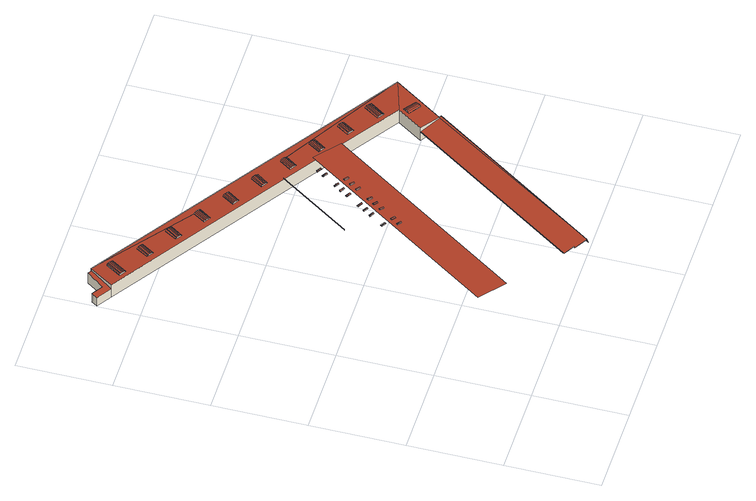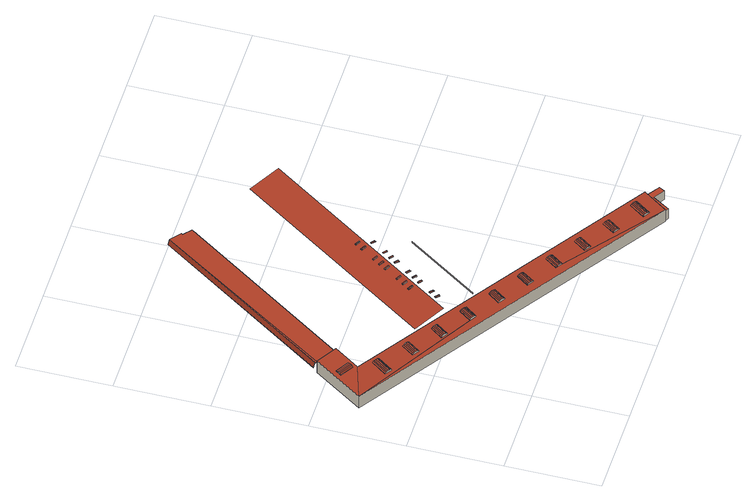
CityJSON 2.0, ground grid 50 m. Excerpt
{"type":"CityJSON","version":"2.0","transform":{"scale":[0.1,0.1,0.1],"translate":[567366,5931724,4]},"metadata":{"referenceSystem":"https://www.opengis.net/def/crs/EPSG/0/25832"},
"CityObjects":{
"building1":{"type":"Building","attributes":{"Grundfläche 2D":"37294.614935","Grundhöhe NN":"4.734"},"children":["building1-1","building1-2","building1-3","building1-4","building1-5","building1-6","building1-7","building1-8","building1-9","building1-10","building1-11","building1-12","building1-13","building1-14","building1-15","building1-16","building1-17"],"geometry":[{"type":"MultiSurface","lod":"3","boundaries":[[[0,1,2,3,4,5]],[[6,7,8,9]]],"semantics":{"surfaces":[{"type":"WallSurface"},{"type":"RoofSurface"}],"values":[0,1]}}]},
"building1-1":{"type":"BuildingInstallation","parents":["building1"],"geometry":[{"type":"MultiSurface","lod":"3","boundaries":[[[10,11,12]],[[13,11,10]],[[14,10,12,15]],[[16,17,18,15,12,11]],[[18,19,14,15]],[[14,19,20,13,10]],[[20,16,11,13]]],"semantics":{"surfaces":[{"type":"RoofSurface"},{"type":"WallSurface"}],"values":[0,0,0,1,1,1,1]}}]},
"building1-2":{"type":"BuildingInstallation","parents":["building1"],"geometry":[{"type":"MultiSurface","lod":"3","boundaries":[[[21,22,23]],[[21,23,24]],[[25,24,26]],[[21,24,25]],[[27,28,23,22]],[[28,29,30,26,24,23]],[[30,31,25,26]],[[25,31,27,22,21]]],"semantics":{"surfaces":[{"type":"RoofSurface"},{"type":"WallSurface"}],"values":[0,0,0,0,1,1,1,1]}}]},
"building1-3":{"type":"BuildingInstallation","parents":["building1"],"geometry":[{"type":"MultiSurface","lod":"3","boundaries":[[[32,33,34,35]],[[36,33,32,37]],[[38,39,35,34]],[[35,39,40,37,32]],[[40,41,36,37]],[[36,41,38,34,33]]],"semantics":{"surfaces":[{"type":"RoofSurface"},{"type":"WallSurface"}],"values":[0,0,1,1,1,1]}}]},
"building1-4":{"type":"BuildingInstallation","parents":["building1"],"geometry":[{"type":"MultiSurface","lod":"3","boundaries":[[[42,43,44]],[[45,43,42]],[[46,42,44,47]],[[43,48,49,47,44]],[[49,50,46,47]],[[50,51,52,45,42,46]],[[52,48,43,45]]],"semantics":{"surfaces":[{"type":"RoofSurface"},{"type":"WallSurface"}],"values":[0,0,0,1,1,1,1]}}]},
"building1-5":{"type":"BuildingInstallation","parents":["building1"],"geometry":[{"type":"MultiSurface","lod":"3","boundaries":[[[53,54,55]],[[56,54,53]],[[57,53,55,58]],[[54,59,60,58,55]],[[60,61,57,58]],[[57,61,62,56,53]],[[62,59,54,56]]],"semantics":{"surfaces":[{"type":"RoofSurface"},{"type":"WallSurface"}],"values":[0,0,0,1,1,1,1]}}]},
"building1-6":{"type":"BuildingInstallation","parents":["building1"],"geometry":[{"type":"MultiSurface","lod":"3","boundaries":[[[63,64,65,66]],[[67,64,63,68]],[[69,70,66,65]],[[66,70,71,68,63]],[[71,72,67,68]],[[67,72,69,65,64]]],"semantics":{"surfaces":[{"type":"RoofSurface"},{"type":"WallSurface"}],"values":[0,0,1,1,1,1]}}]},
"building1-7":{"type":"BuildingInstallation","parents":["building1"],"geometry":[{"type":"MultiSurface","lod":"3","boundaries":[[[73,74,75]],[[76,74,73]],[[77,73,75,78]],[[74,79,80,78,75]],[[80,81,77,78]],[[81,82,83,76,73,77]],[[83,79,74,76]]],"semantics":{"surfaces":[{"type":"RoofSurface"},{"type":"WallSurface"}],"values":[0,0,0,1,1,1,1]}}]},
"building1-8":{"type":"BuildingInstallation","parents":["building1"],"geometry":[{"type":"MultiSurface","lod":"3","boundaries":[[[84,85,86,87]],[[88,85,84,89]],[[90,91,87,86]],[[87,91,92,89,84]],[[92,93,88,89]],[[88,93,90,86,85]]],"semantics":{"surfaces":[{"type":"RoofSurface"},{"type":"WallSurface"}],"values":[0,0,1,1,1,1]}}]},
"building1-9":{"type":"BuildingInstallation","parents":["building1"],"geometry":[{"type":"MultiSurface","lod":"3","boundaries":[[[94,95,96,97]],[[98,95,94,99]],[[100,101,97,96]],[[97,101,102,99,94]],[[102,103,98,99]],[[98,103,100,96,95]]],"semantics":{"surfaces":[{"type":"RoofSurface"},{"type":"WallSurface"}],"values":[0,0,1,1,1,1]}}]},
"building1-10":{"type":"BuildingInstallation","parents":["building1"],"geometry":[{"type":"MultiSurface","lod":"3","boundaries":[[[104,105,106]],[[107,105,104]],[[108,104,106,109]],[[110,111,112,109,106,105]],[[112,113,108,109]],[[108,113,114,107,104]],[[114,110,105,107]]],"semantics":{"surfaces":[{"type":"RoofSurface"},{"type":"WallSurface"}],"values":[0,0,0,1,1,1,1]}}]},
"building1-11":{"type":"BuildingInstallation","parents":["building1"],"geometry":[{"type":"MultiSurface","lod":"3","boundaries":[[[115,116,117]],[[118,119,120,116,115]],[[121,122,123,124,118,115]],[[125,126,127,121,115,117]],[[127,128,129,130,124,123,122,121]],[[124,130,131,119,118]],[[131,132,133,125,117,116,120,119]]],"semantics":{"surfaces":[{"type":"RoofSurface"},{"type":"WallSurface"}],"values":[0,0,0,1,1,1,1]}}]},
"building1-12":{"type":"BuildingInstallation","parents":["building1"],"geometry":[{"type":"MultiSurface","lod":"3","boundaries":[[[134,135,136,137]],[[138,135,134,139]],[[137,136,140,141]],[[137,141,142,139,134]],[[138,139,142,143]],[[138,143,140,136,135]]],"semantics":{"surfaces":[{"type":"RoofSurface"},{"type":"WallSurface"}],"values":[0,0,1,1,1,1]}}]},
"building1-13":{"type":"BuildingInstallation","parents":["building1"],"geometry":[{"type":"MultiSurface","lod":"3","boundaries":[[[144,145,146]],[[147,148,149,150,146,151]],[[144,146,150]],[[144,150,152]],[[145,153,154,151,146]],[[154,155,156,157,149,148,147,151]],[[157,158,159,152,150,149]],[[159,160,153,145,144,152]]],"semantics":{"surfaces":[{"type":"RoofSurface"},{"type":"WallSurface"}],"values":[0,0,0,0,1,1,1,1]}}]},
"building1-14":{"type":"BuildingInstallation","parents":["building1"],"geometry":[{"type":"MultiSurface","lod":"3","boundaries":[[[161,162,163,164]],[[165,162,161,166]],[[164,163,167,168]],[[164,168,169,166,161]],[[165,166,169,170]],[[165,170,167,163,162]]],"semantics":{"surfaces":[{"type":"RoofSurface"},{"type":"WallSurface"}],"values":[0,0,1,1,1,1]}}]},
"building1-15":{"type":"BuildingInstallation","parents":["building1"],"geometry":[{"type":"MultiSurface","lod":"3","boundaries":[[[171,172,173,174]],[[175,172,171,176]],[[174,173,177,178]],[[174,178,179,176,171]],[[175,176,179,180]],[[175,180,177,173,172]]],"semantics":{"surfaces":[{"type":"RoofSurface"},{"type":"WallSurface"}],"values":[0,0,1,1,1,1]}}]},
"building1-16":{"type":"BuildingInstallation","parents":["building1"],"geometry":[{"type":"MultiSurface","lod":"3","boundaries":[[[181,182,183,184]],[[185,182,181,186,187]],[[188,183,182]],[[184,189,190,186,181]],[[191,185,187,186,190,192]],[[191,193,194,188,182,185]],[[194,195,189,184,183,188]]],"semantics":{"surfaces":[{"type":"RoofSurface"},{"type":"WallSurface"}],"values":[0,0,0,1,1,1,1]}}]},
"building1-17":{"type":"BuildingInstallation","parents":["building1"],"geometry":[{"type":"MultiSurface","lod":"3","boundaries":[[[196,197,198]],[[199,197,196]],[[200,196,198,201]],[[197,202,203,201,198]],[[203,204,200,201]],[[200,204,205,199,196]],[[205,202,197,199]]],"semantics":{"surfaces":[{"type":"RoofSurface"},{"type":"WallSurface"}],"values":[0,0,0,1,1,1,1]}}]},
"building2":{"type":"Building","attributes":{"Grundfläche 2D":"3409.344334","Grundhöhe NN":"4.617"},"children":["building2-1"],"geometry":[{"type":"Solid","lod":"3","boundaries":[[[[206,207,208,209]],[[210,206,209,211]],[[212,210,211,213]],[[214,212,213,215]],[[216,214,215,217]],[[218,216,217,219]],[[220,221,222,223]],[[224,221,220,225]],[[226,224,225,227]],[[228,226,227,229]],[[230,228,229,231]],[[232,230,231,233]],[[234,235,236,237]],[[238,235,234,239]],[[240,238,239,241]],[[242,240,241,243]],[[244,242,243,245]],[[246,244,245,247]],[[248,249,250,251]],[[252,249,248,253]],[[254,252,253,255]],[[256,254,255,257]],[[258,256,257,259]],[[260,258,259,261]],[[262,263,264,265]],[[266,263,262,267]],[[268,266,267,269]],[[270,268,269,271]],[[272,270,271,273]],[[274,272,273,275]],[[276,277,278,279]],[[280,277,276,281]],[[282,280,281,283]],[[284,282,283,285]],[[286,284,285,287]],[[288,286,287,289]],[[290,291,292,293]],[[294,290,293,295]],[[296,294,295,297]],[[298,296,297,299]],[[300,298,299,301]],[[302,300,301,303]],[[304,305,306,307]],[[308,305,304,309]],[[310,308,309,311]],[[312,310,311,313]],[[314,312,313,315]],[[316,314,315,317]],[[318,319,320,321]],[[322,319,318,323]],[[324,322,323,325]],[[326,324,325,327]],[[328,326,327,329]],[[330,328,329,331]],[[332,333,334,335]],[[336,333,332,337]],[[338,336,337,339]],[[340,338,339,341]],[[342,340,341,343]],[[344,342,343,345]],[[346,347,348,349]],[[350,347,346,351]],[[352,350,351,353]],[[354,352,353,355]],[[356,354,355,357]],[[358,356,357,359]],[[360,361,362,363,364,365],[366,367,368,369,370],[371,372,373,374,375],[376,377,378,379,380,364],[381,382,383,384,385,365,386],[387,388,389,390],[391,392,393,394,395],[396,397,398,399,400,401,402],[403,404,405,406],[407,408,409,410,411],[412,413,414,415]],[[364,380,376]],[[365,385,386]],[[393,416,394]],[[417,418,364,363],[419,420,421,422,423]],[[424,425,426,427,428,429]],[[430,431,432,433]],[[373,372,371,219,217,215,213,211,209,208]],[[218,219,371,375]],[[210,212,214,216,218,375,374,207,206]],[[208,207,374,373]],[[223,222,399,398]],[[223,398,397,396,233,231,229,227,225,220]],[[232,233,396,402]],[[228,230,232,402,401,400,399,222,221,224,226]],[[393,392,237,236]],[[243,241,239,234,237,392,391,247,245]],[[391,395,246,247]],[[395,394,416,393,236,235,238,240,242,244,246]],[[251,250,422,421]],[[253,248,251,421,420,419,261,259,257,255]],[[419,423,260,261]],[[252,254,256,258,260,423,422,250,249]],[[265,264,414,413]],[[271,269,267,262,265,413,412,275,273]],[[274,275,412,415]],[[266,268,270,272,274,415,414,264,263]],[[410,409,279,278]],[[409,408,407,289,287,285,283,281,276,279]],[[407,411,288,289]],[[280,282,284,286,288,411,410,278,277]],[[370,369,368,303,301,299,297,295,293,292]],[[302,303,368,367]],[[294,296,298,300,302,367,366,291,290]],[[292,291,366,370]],[[307,306,380,379]],[[313,311,309,304,307,379,378,317,315]],[[316,317,378,377]],[[310,312,314,316,377,376,380,306,305,308]],[[321,320,405,404]],[[327,325,323,318,321,404,403,331,329]],[[330,331,403,406]],[[322,324,326,328,330,406,405,320,319]],[[335,334,389,388]],[[341,339,337,332,335,388,387,345,343]],[[344,345,387,390]],[[336,338,340,342,344,390,389,334,333]],[[349,348,384,383]],[[355,353,351,346,349,383,382,359,357]],[[358,359,382,381]],[[354,356,358,381,386,385,384,348,347,350,352]],[[434,363,362,361,425,435,436]],[[417,363,434,437,438,439]],[[437,440,441,442,418,417,439,438]],[[418,442,441,440,443,364]],[[365,364,443,444]],[[361,360,365,444,445,426,425]],[[428,427,446,447]],[[429,428,447,448]],[[424,429,448,449]],[[425,424,449,435]],[[427,426,445,446]],[[450,451,433,432]],[[451,452,430,433]],[[452,453,431,430]],[[453,450,432,431]],[[446,445,444,443,440,437,434,436,435,449,448,447]],[[453,452,451,450]]]],"semantics":{"surfaces":[{"type":"RoofSurface"},{"type":"WallSurface"},{"type":"GroundSurface"}],"values":[[0,0,0,0,0,0,0,0,0,0,0,0,0,0,0,0,0,0,0,0,0,0,0,0,0,0,0,0,0,0,0,0,0,0,0,0,0,0,0,0,0,0,0,0,0,0,0,0,0,0,0,0,0,0,0,0,0,0,0,0,0,0,0,0,0,0,0,0,0,0,0,0,0,1,1,1,1,1,1,1,1,1,1,1,1,1,1,1,1,1,1,1,1,1,1,1,1,1,1,1,1,1,1,1,1,1,1,1,1,1,1,1,1,1,1,1,1,1,1,1,1,1,1,1,1,1,1,1,1,1,1,1,2,2]]}}]},
"building2-1":{"type":"BuildingInstallation","parents":["building2"],"geometry":[{"type":"MultiSurface","lod":"3","boundaries":[[[454,455,439]],[[455,456,457,458,432,442,439]],[[432,431,459,460,442]],[[438,461,454,439]],[[455,454,461,462]],[[456,455,462,463]],[[457,456,463,464]],[[458,457,464,465]],[[432,458,465,450]],[[466,459,431,432,450,453]],[[460,459,466,467]],[[460,467,441,442]],[[442,441,438,439]],[[438,462,461]],[[463,462,438,441,467,466,453,450,465,464]]],"semantics":{"surfaces":[{"type":"RoofSurface"},{"type":"WallSurface"},{"type":"OuterCeilingSurface"}],"values":[0,0,0,1,1,1,1,1,1,1,1,1,1,2,2]}}]}
},
"vertices":[
[1002,1556,109],[745,1171,108],[744,1170,108],[744,1170,114],[745,1171,114],[1002,1556,114],[1159,1451,132],[459,408,132],[612,305,109],[1312,1349,109],
[804,1000,130],[822,981,131],[825,985,132],[802,996,129],[807,1004,129],[827,989,131],[822,981,129],[825,985,129],[827,989,129],[807,1004,126],[802,996,126],
[833,928,134],[831,925,133],[852,910,129],[855,914,132],[836,932,133],[858,918,129],[831,925,129],[852,910,126],[855,914,126],[858,918,126],[836,932,129],
[879,950,132],[857,964,137],[855,960,134],[876,946,129],[860,968,133],[882,954,129],[855,960,129],[876,946,126],[882,954,126],[860,968,129],
[854,1074,131],[872,1056,132],[874,1060,133],[851,1071,129],[857,1078,129],[877,1064,132],[872,1056,129],[877,1064,129],[857,1078,126],[854,1074,126],[851,1071,126],
[879,1112,131],[897,1094,132],[900,1098,133],[877,1109,129],[882,1116,129],[902,1102,132],[897,1094,129],[902,1102,129],[882,1116,126],[877,1109,126],
[929,1024,132],[907,1038,137],[905,1035,134],[926,1020,129],[910,1043,134],[931,1028,129],[905,1035,129],[926,1020,126],[931,1028,126],[910,1043,129],
[903,1148,131],[921,1129,132],[924,1133,133],[900,1144,129],[906,1152,129],[926,1137,132],[921,1129,129],[926,1137,129],[906,1152,126],[903,1148,126],[900,1144,126],
[954,1062,132],[933,1077,137],[930,1073,134],[951,1058,129],[935,1081,134],[957,1066,129],[930,1073,129],[951,1058,126],[957,1066,126],[935,1081,129],
[978,1098,132],[956,1112,137],[954,1108,134],[975,1094,129],[959,1116,134],[980,1102,129],[954,1108,129],[975,1094,126],[980,1102,126],[959,1116,129],
[952,1221,131],[970,1203,132],[973,1207,134],[950,1218,130],[955,1225,130],[976,1211,132],[970,1203,129],[973,1207,129],[976,1211,129],[955,1225,126],[950,1218,126],
[999,1246,134],[979,1253,130],[996,1242,132],[978,1260,131],[975,1256,130],[979,1254,130],[1001,1249,132],[986,1260,130],[985,1261,130],[981,1264,130],[996,1242,129],[999,1246,129],[1001,1249,129],[986,1260,127],[985,1261,127],[981,1264,126],[975,1256,126],[979,1254,126],[979,1253,126],
[1027,1172,133],[1005,1187,138],[1003,1183,135],[1024,1168,130],[1008,1191,134],[1030,1176,130],[1003,1183,129],[1024,1168,126],[1030,1176,126],[1008,1191,129],
[1008,1286,131],[1020,1277,132],[1023,1281,134],[1015,1293,131],[1014,1293,131],[1005,1300,130],[1002,1296,131],[1025,1285,132],[1000,1292,130],[1020,1277,129],[1025,1285,129],[1015,1293,127],[1014,1293,127],[1005,1300,126],[1002,1296,126],[1000,1292,126],[1008,1286,127],
[1052,1210,133],[1031,1224,138],[1028,1220,135],[1050,1206,130],[1034,1228,134],[1055,1214,130],[1028,1220,129],[1050,1206,126],[1055,1214,126],[1034,1228,129],
[1077,1247,133],[1055,1261,138],[1053,1257,135],[1074,1243,130],[1058,1265,134],[1079,1250,130],[1053,1257,129],[1074,1243,126],[1079,1250,126],[1058,1265,129],
[1072,1355,134],[1052,1370,131],[1068,1352,132],[1070,1351,132],[1055,1374,130],[1075,1359,132],[1074,1360,132],[1049,1366,130],[1070,1351,129],[1075,1359,129],[1055,1374,126],[1074,1360,129],[1052,1370,126],[1049,1366,126],[1068,1352,129],
[1076,1405,131],[1094,1387,132],[1096,1391,134],[1073,1402,130],[1079,1409,130],[1099,1395,132],[1094,1387,129],[1099,1395,129],[1079,1409,126],[1073,1402,126],
[217,2232,95],[212,2235,92],[158,2155,94],[162,2152,98],[221,2229,97],[167,2149,100],[227,2225,99],[173,2144,101],[234,2220,97],[180,2140,100],[240,2216,95],[185,2136,98],[246,2212,92],[192,2132,94],[476,1955,98],[519,2018,96],[514,2021,92],[472,1958,94],[523,2015,98],[480,1952,100],[529,2011,99],[487,1948,101],[536,2006,98],[493,1943,100],[542,2003,96],[499,1939,98],[548,1998,92],[505,1935,94],[937,1646,98],[979,1710,96],[975,1712,93],[932,1649,95],[984,1707,99],[941,1643,101],[990,1702,100],[947,1639,102],[997,1698,99],[954,1635,101],[1002,1694,96],[960,1631,98],[1009,1690,93],[966,1627,95],[1681,1053,96],[1617,1095,101],[1614,1090,95],[1677,1048,91],[1621,1101,103],[1685,1059,98],[1625,1107,104],[1688,1064,99],[1628,1111,103],[1691,1069,98],[1631,1116,101],[1695,1074,96],[1636,1123,95],[1699,1081,91],[1244,1440,98],[1287,1504,96],[1283,1506,93],[1240,1443,95],[1291,1501,99],[1248,1437,101],[1298,1496,100],[1255,1433,102],[1304,1492,99],[1261,1429,101],[1310,1488,96],[1267,1425,98],[1316,1484,93],[1273,1421,95],[783,1749,98],[826,1812,96],[821,1815,92],[779,1752,94],[830,1809,98],[787,1746,100],[836,1805,99],[794,1742,101],[843,1800,98],[800,1737,100],[849,1797,96],[806,1733,98],[855,1793,92],[812,1729,94],[1600,1306,95],[1596,1309,92],[1542,1229,94],[1546,1226,98],[1605,1303,97],[1550,1223,100],[1611,1299,99],[1557,1219,101],[1618,1294,97],[1564,1214,100],[1623,1290,95],[1569,1210,98],[1629,1286,92],[1575,1206,94],[1091,1543,98],[1133,1606,96],[1129,1609,93],[1086,1546,95],[1138,1603,99],[1095,1540,101],[1144,1599,100],[1101,1536,102],[1151,1595,99],[1108,1531,101],[1156,1591,96],[1114,1527,98],[1162,1587,93],[1120,1523,95],[322,2057,98],[365,2120,96],[360,2123,92],[318,2060,94],[369,2117,98],[326,2054,100],[376,2113,99],[333,2050,101],[382,2108,98],[339,2045,100],[388,2105,96],[345,2041,98],[394,2101,92],[351,2037,94],[1398,1338,98],[1440,1401,96],[1436,1404,93],[1393,1341,95],[1445,1398,99],[1402,1335,101],[1451,1394,100],[1408,1330,102],[1458,1389,99],[1415,1326,101],[1463,1385,96],[1421,1322,98],[1469,1381,93],[1427,1318,95],[630,1852,98],[672,1915,96],[668,1918,92],[625,1855,94],[676,1912,98],[634,1849,100],[683,1908,99],[640,1845,101],[690,1903,98],[647,1840,100],[695,1900,96],[653,1836,98],[701,1895,92],[659,1832,94],[168,2301,87],[84,2175,94],[1161,1455,94],[1624,1144,94],[1811,1203,87],[169,2303,87],[1596,1309,88],[1629,1286,88],[1575,1206,93],[1546,1226,93],[1542,1229,93],[192,2132,93],[162,2152,93],[158,2155,93],[212,2235,88],[246,2212,88],[1133,1606,89],[1162,1587,89],[1120,1523,93],[1086,1546,93],[1129,1609,89],[701,1895,89],[659,1832,93],[625,1855,93],[668,1918,89],[672,1915,89],[676,1912,89],[1427,1318,93],[1393,1341,93],[1436,1404,89],[1469,1381,89],[966,1627,93],[932,1649,93],[975,1712,89],[1002,1694,89],[1009,1690,89],[505,1935,93],[480,1952,93],[472,1958,93],[514,2021,89],[519,2018,89],[523,2015,89],[548,1998,89],[351,2037,93],[318,2060,93],[360,2123,89],[394,2101,89],[812,1729,93],[783,1749,93],[779,1752,93],[821,1815,89],[855,1793,89],[1273,1421,93],[1240,1443,93],[1283,1506,89],[1316,1484,89],[997,1698,89],[1533,1007,94],[1635,939,87],[1699,1081,88],[1691,1069,88],[1677,1048,88],[1614,1090,93],[1636,1123,93],[7,2227,64],[84,2175,64],[168,2301,74],[147,2314,74],[84,2220,67],[27,2257,67],[1656,927,58],[1647,933,86],[1031,13,86],[1040,7,58],[1624,1144,6],[84,2175,6],[1161,1455,6],[1533,1007,6],[1533,1007,68],[1533,1007,70],[1635,939,6],[1635,939,82],[1635,939,85],[1811,1203,6],[169,2303,6],[168,2301,6],[147,2314,6],[84,2220,6],[27,2257,6],[7,2227,6],[1031,13,84],[1040,7,56],[1656,927,56],[1647,933,84],
[928,105,70],[929,105,70],[924,97,70],[974,63,78],[968,55,78],[1649,935,86],[1637,943,85],[928,105,68],[929,105,68],[924,97,68],[974,63,75],[968,55,75],[1649,935,84],[1637,943,82]
]}
